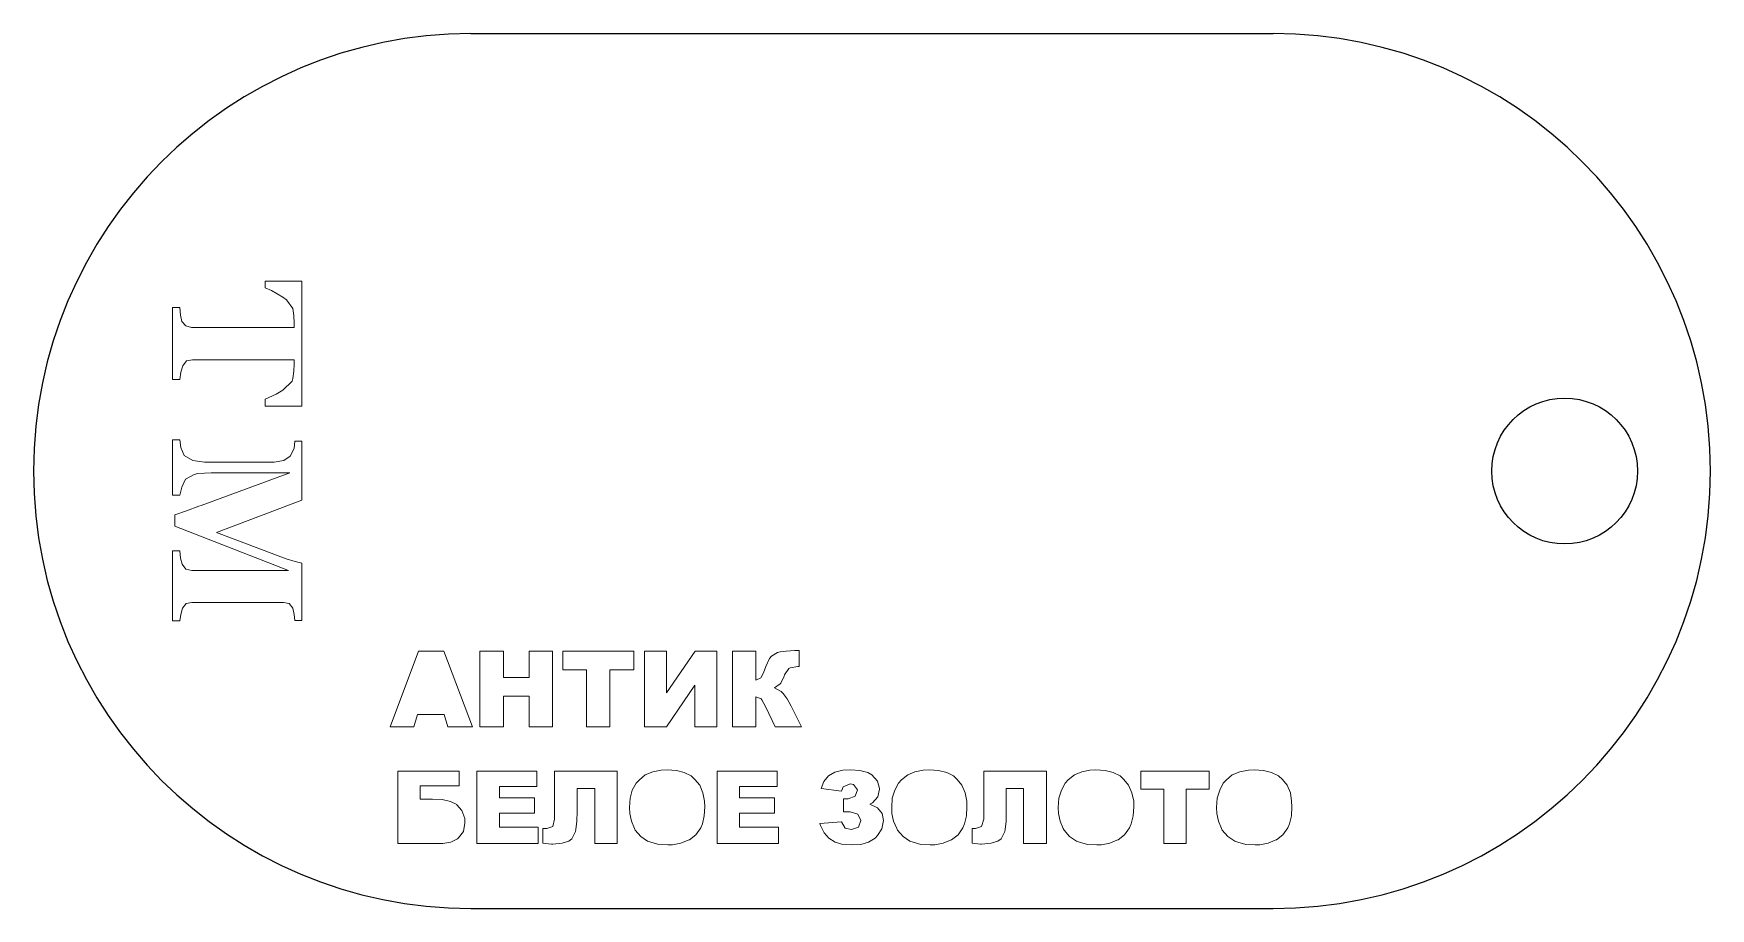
# Model space of a CAD drawing. Header units: millimetres. Extents: x 20 to 135, y 80 to 140.
import ezdxf

# ---------------------------------------------------------------- set-up
doc = ezdxf.new("R2010")
doc.units = ezdxf.units.MM

msp = doc.modelspace()

# ---------------------------------------------------------------- linework, layer by layer
for p, q in [((50.34, 140.4), (105.34, 140.4)), ((50.34, 80.4), (105.34, 80.4))]:
    msp.add_line(p, q)
at = {"color": 7, "lineweight": 0}
for p, q in [((38.75, 123.43), (36.23, 123.43)), ((36.23, 123.43), (36.23, 122.97)), ((38.75, 114.85), (38.75, 123.43)), ((36.23, 122.97), (36.67, 122.79)), ((36.67, 122.79), (37.44, 122.32)), ((37.44, 122.32), (37.69, 122.14)), ((37.69, 122.14), (38.13, 121.55)), ((30.37, 121.61), (29.88, 121.61)), ((29.88, 121.61), (29.88, 116.67)), ((30.42, 121.09), (30.37, 121.61)), ((30.5, 120.65), (30.42, 121.09)), ((38.13, 121.55), (38.18, 121.07)), ((38.18, 121.07), (38.21, 120.55)), ((30.78, 120.35), (30.5, 120.65)), ((31.17, 120.24), (30.78, 120.35)), ((38.21, 120.24), (31.17, 120.24)), ((38.21, 120.55), (38.21, 120.24)), ((30.45, 117.19), (30.58, 117.62)), ((30.58, 117.62), (30.83, 117.96)), ((30.83, 117.96), (31.24, 118.03)), ((31.24, 118.03), (38.21, 118.03)), ((38.21, 117.75), (38.18, 117.24)), ((38.21, 118.03), (38.21, 117.75)), ((29.88, 116.67), (30.37, 116.67)), ((30.37, 116.67), (30.45, 117.19)), ((38.08, 116.57), (37.44, 115.95)), ((38.13, 116.75), (38.08, 116.57)), ((38.18, 117.24), (38.13, 116.75)), ((36.97, 115.67), (36.23, 115.34)), ((36.23, 115.34), (36.23, 114.85)), ((37.44, 115.95), (36.97, 115.67)), ((36.23, 114.85), (38.75, 114.85)), ((30.37, 112.54), (29.88, 112.54)), ((29.88, 112.54), (29.88, 108.74)), ((30.45, 112.02), (30.37, 112.54)), ((30.68, 111.46), (30.45, 112.02)), ((38.21, 111.95), (37.95, 111.43)), ((38.26, 112.46), (38.21, 111.95)), ((38.75, 112.46), (38.26, 112.46)), ((38.75, 108.4), (38.75, 112.46)), ((31.27, 111.12), (30.68, 111.46)), ((32.07, 111.02), (31.27, 111.12)), ((32.45, 111.02), (32.07, 111.02)), ((36.85, 111.02), (32.45, 111.02)), ((37.51, 111.12), (36.85, 111.02)), ((37.95, 111.43), (37.51, 111.12)), ((30.37, 108.74), (30.5, 109.3)), ((30.5, 109.3), (30.76, 109.84)), ((30.76, 109.84), (31.35, 110.17)), ((31.35, 110.17), (31.6, 110.23)), ((31.6, 110.23), (32.53, 110.28)), ((37.92, 110.28), (31.84, 108.04)), ((32.53, 110.28), (37.92, 110.28)), ((29.88, 108.74), (30.37, 108.74)), ((32.89, 106.19), (38.75, 108.4)), ((30.83, 107.68), (30.04, 107.4)), ((30.04, 107.4), (30.04, 106.63)), ((31.68, 107.99), (30.83, 107.68)), ((30.83, 107.68), (30.83, 107.68)), ((31.84, 108.04), (31.68, 107.99)), ((30.04, 106.63), (37.82, 103.57)), ((37.67, 104.37), (32.89, 106.19)), ((30.37, 104.93), (29.88, 104.93)), ((29.88, 104.93), (29.88, 100.13)), ((30.42, 104.42), (30.37, 104.93)), ((30.53, 104.01), (30.42, 104.42)), ((30.78, 103.67), (30.53, 104.01)), ((31.19, 103.57), (30.78, 103.67)), ((37.82, 103.57), (31.19, 103.57)), ((38.28, 104.19), (37.67, 104.37)), ((38.75, 104.09), (38.28, 104.19)), ((38.75, 100.16), (38.75, 104.09)), ((30.55, 101), (30.81, 101.31)), ((30.81, 101.31), (31.19, 101.39)), ((31.19, 101.39), (37.49, 101.39)), ((37.49, 101.39), (37.87, 101.31)), ((37.87, 101.31), (38.13, 101)), ((29.88, 100.13), (30.37, 100.13)), ((30.37, 100.13), (30.45, 100.57)), ((30.45, 100.57), (30.55, 101)), ((38.13, 101), (38.21, 100.57)), ((38.21, 100.57), (38.26, 100.16)), ((38.26, 100.16), (38.75, 100.16)), ((46.74, 98.06), (44.79, 92.86)), ((48.48, 98.06), (46.74, 98.06)), ((50.44, 92.86), (48.48, 98.06)), ((52.56, 98.06), (50.95, 98.06)), ((50.95, 98.06), (50.95, 92.86)), ((52.56, 96.25), (52.56, 98.06)), ((55.93, 98.06), (54.32, 98.06)), ((54.32, 98.06), (54.32, 96.25)), ((55.93, 92.86), (55.93, 98.06)), ((61.51, 98.06), (56.63, 98.06)), ((56.63, 98.06), (56.63, 96.78)), ((61.51, 96.78), (61.51, 98.06)), ((63.75, 98.06), (62.23, 98.06)), ((62.23, 98.06), (62.23, 92.86)), ((65.71, 98.06), (63.75, 95.18)), ((63.75, 95.18), (63.75, 98.06)), ((67.21, 98.06), (65.71, 98.06)), ((67.21, 92.86), (67.21, 98.06)), ((69.88, 98.06), (68.27, 98.06)), ((68.27, 98.06), (68.27, 92.86)), ((69.88, 96.06), (69.88, 98.06)), ((71.37, 97.96), (70.94, 97.7)), ((71.54, 98.01), (71.37, 97.96)), ((71.95, 98.06), (71.54, 98.01)), ((72.55, 98.09), (71.95, 98.06)), ((72.84, 98.09), (72.55, 98.09)), ((72.84, 97), (72.84, 98.09)), ((56.63, 96.78), (58.26, 96.78)), ((58.26, 96.78), (58.26, 92.86)), ((59.87, 92.86), (59.87, 96.78)), ((59.87, 96.78), (61.51, 96.78)), ((70.57, 97), (70.4, 96.57)), ((70.82, 97.55), (70.57, 97)), ((70.94, 97.7), (70.82, 97.55)), ((71.85, 96.42), (72.14, 96.85)), ((72.14, 96.85), (72.23, 96.9)), ((72.23, 96.9), (72.76, 97)), ((72.76, 97), (72.84, 97)), ((54.32, 96.25), (52.56, 96.25)), ((63.75, 92.86), (65.69, 95.72)), ((65.69, 95.72), (65.69, 92.86)), ((70.21, 96.21), (69.88, 96.06)), ((70.4, 96.57), (70.21, 96.21)), ((71.15, 95.54), (71.54, 95.82)), ((71.61, 95.29), (71.15, 95.54)), ((71.54, 95.82), (71.58, 95.85)), ((71.58, 95.85), (71.82, 96.33)), ((71.82, 96.33), (71.85, 96.42)), ((52.56, 92.86), (52.56, 94.96)), ((52.56, 94.96), (54.32, 94.96)), ((54.32, 94.96), (54.32, 92.86)), ((69.88, 94.91), (70.23, 94.79)), ((69.88, 92.86), (69.88, 94.91)), ((70.23, 94.79), (70.28, 94.72)), ((70.28, 94.72), (70.57, 94.21)), ((71.75, 95.15), (71.61, 95.29)), ((72.02, 94.77), (71.75, 95.15)), ((72.3, 94.28), (72.02, 94.77)), ((46.41, 92.86), (46.67, 93.71)), ((46.67, 93.71), (48.5, 93.71)), ((48.5, 93.71), (48.76, 92.86)), ((70.57, 94.21), (71.2, 92.86)), ((73, 92.86), (72.3, 94.28)), ((44.79, 92.86), (46.41, 92.86)), ((48.76, 92.86), (50.44, 92.86)), ((50.95, 92.86), (52.56, 92.86)), ((54.32, 92.86), (55.93, 92.86)), ((58.26, 92.86), (59.87, 92.86)), ((62.23, 92.86), (63.75, 92.86)), ((65.69, 92.86), (67.21, 92.86)), ((68.27, 92.86), (69.88, 92.86)), ((71.2, 92.86), (73, 92.86)), ((49.54, 89.83), (45.33, 89.83)), ((45.33, 89.83), (45.33, 84.85)), ((49.54, 88.82), (49.54, 89.83)), ((54.86, 89.83), (50.75, 89.83)), ((50.75, 89.83), (50.75, 84.85)), ((54.86, 88.77), (54.86, 89.83)), ((60.37, 89.83), (56.07, 89.83)), ((56.07, 89.83), (56.07, 86.52)), ((60.37, 84.85), (60.37, 89.83)), ((62.81, 89.77), (62.29, 89.57)), ((63.39, 89.89), (62.81, 89.77)), ((63.79, 89.92), (63.39, 89.89)), ((64.43, 89.86), (63.79, 89.92)), ((64.97, 89.72), (64.43, 89.86)), ((65.43, 89.49), (64.97, 89.72)), ((71.34, 89.83), (67.22, 89.83)), ((67.22, 89.83), (67.22, 84.85)), ((71.34, 88.77), (71.34, 89.83)), ((75.28, 89.74), (74.85, 89.49)), ((75.83, 89.89), (75.28, 89.74)), ((76.38, 89.92), (75.83, 89.89)), ((77.01, 89.86), (76.38, 89.92)), ((77.56, 89.72), (77.01, 89.86)), ((77.82, 89.57), (77.56, 89.72)), ((80.78, 89.77), (80.29, 89.57)), ((81.36, 89.89), (80.78, 89.77)), ((81.76, 89.92), (81.36, 89.89)), ((82.4, 89.86), (81.76, 89.92)), ((82.97, 89.72), (82.4, 89.86)), ((83.43, 89.49), (82.97, 89.72)), ((89.8, 89.83), (85.51, 89.83)), ((85.51, 89.83), (85.51, 86.52)), ((89.8, 84.85), (89.8, 89.83)), ((92.22, 89.77), (91.73, 89.57)), ((92.79, 89.89), (92.22, 89.77)), ((93.19, 89.92), (92.79, 89.89)), ((93.83, 89.86), (93.19, 89.92)), ((94.37, 89.72), (93.83, 89.86)), ((94.86, 89.49), (94.37, 89.72)), ((100.97, 89.83), (96.28, 89.83)), ((96.28, 89.83), (96.28, 88.59)), ((100.97, 88.59), (100.97, 89.83)), ((103.07, 89.77), (102.55, 89.57)), ((103.65, 89.89), (103.07, 89.77)), ((104.05, 89.92), (103.65, 89.89)), ((104.68, 89.86), (104.05, 89.92)), ((105.23, 89.72), (104.68, 89.86)), ((105.72, 89.49), (105.23, 89.72)), ((46.86, 87.9), (46.86, 88.82)), ((46.86, 88.82), (49.54, 88.82)), ((52.3, 87.99), (52.3, 88.77)), ((52.3, 88.77), (54.86, 88.77)), ((57.63, 87.07), (57.63, 88.62)), ((57.63, 88.62), (58.84, 88.62)), ((58.84, 88.62), (58.84, 84.85)), ((61.66, 89), (61.4, 88.51)), ((61.89, 89.23), (61.66, 89)), ((62.29, 89.57), (61.89, 89.23)), ((65.69, 89.25), (65.43, 89.49)), ((66.04, 88.85), (65.69, 89.25)), ((66.24, 88.33), (66.04, 88.85)), ((68.75, 87.99), (68.75, 88.77)), ((68.75, 88.77), (71.34, 88.77)), ((74.53, 89.11), (74.36, 88.62)), ((74.36, 88.62), (75.74, 88.45)), ((74.85, 89.49), (74.53, 89.11)), ((75.74, 88.45), (75.86, 88.74)), ((75.86, 88.74), (76.35, 88.94)), ((76.35, 88.94), (76.58, 88.91)), ((76.58, 88.91), (76.84, 88.54)), ((78.22, 89.14), (77.82, 89.57)), ((78.36, 88.62), (78.22, 89.14)), ((78.25, 88.05), (78.36, 88.59)), ((78.36, 88.59), (78.36, 88.62)), ((79.66, 89), (79.4, 88.51)), ((79.86, 89.23), (79.66, 89)), ((80.29, 89.57), (79.86, 89.23)), ((83.69, 89.25), (83.43, 89.49)), ((84.01, 88.85), (83.69, 89.25)), ((84.24, 88.33), (84.01, 88.85)), ((87.03, 87.07), (87.03, 88.62)), ((87.03, 88.62), (88.24, 88.62)), ((88.24, 88.62), (88.24, 84.85)), ((91.09, 89), (90.83, 88.51)), ((91.29, 89.23), (91.09, 89)), ((91.73, 89.57), (91.29, 89.23)), ((95.12, 89.25), (94.86, 89.49)), ((95.44, 88.85), (95.12, 89.25)), ((95.67, 88.33), (95.44, 88.85)), ((96.28, 88.59), (97.86, 88.59)), ((97.86, 88.59), (97.86, 84.85)), ((99.39, 84.85), (99.39, 88.59)), ((99.39, 88.59), (100.97, 88.59)), ((101.92, 89), (101.69, 88.51)), ((102.15, 89.23), (101.92, 89)), ((102.55, 89.57), (102.15, 89.23)), ((105.98, 89.25), (105.72, 89.49)), ((106.3, 88.85), (105.98, 89.25)), ((106.53, 88.33), (106.3, 88.85)), ((47.69, 87.9), (46.86, 87.9)), ((48.36, 87.87), (47.69, 87.9)), ((48.93, 87.73), (48.36, 87.87)), ((49.36, 87.53), (48.93, 87.73)), ((49.36, 87.5), (49.36, 87.53)), ((49.71, 87.12), (49.36, 87.5)), ((54.69, 87.99), (52.3, 87.99)), ((54.69, 86.95), (54.69, 87.99)), ((61.26, 87.96), (61.2, 87.33)), ((61.4, 88.51), (61.26, 87.96)), ((66.36, 87.76), (66.24, 88.33)), ((66.38, 87.38), (66.36, 87.76)), ((71.16, 87.99), (68.75, 87.99)), ((71.16, 86.95), (71.16, 87.99)), ((76.2, 87.93), (75.89, 87.93)), ((75.89, 87.93), (75.89, 87.04)), ((76.69, 88.1), (76.2, 87.93)), ((76.84, 88.54), (76.69, 88.1)), ((77.7, 87.56), (77.87, 87.64)), ((78.22, 87.3), (77.7, 87.56)), ((77.87, 87.64), (78.25, 88.05)), ((79.23, 87.96), (79.2, 87.33)), ((79.4, 88.51), (79.23, 87.96)), ((84.35, 87.76), (84.24, 88.33)), ((84.35, 87.38), (84.35, 87.76)), ((90.66, 87.96), (90.6, 87.33)), ((90.83, 88.51), (90.66, 87.96)), ((95.79, 87.76), (95.67, 88.33)), ((95.79, 87.38), (95.79, 87.76)), ((101.52, 87.96), (101.46, 87.33)), ((101.69, 88.51), (101.52, 87.96)), ((106.61, 87.76), (106.53, 88.33)), ((106.64, 87.38), (106.61, 87.76)), ((49.91, 86.58), (49.71, 87.12)), ((49.83, 85.68), (49.91, 86.26)), ((49.91, 86.26), (49.91, 86.58)), ((52.3, 85.97), (52.3, 86.95)), ((52.3, 86.95), (54.69, 86.95)), ((56.07, 86.52), (55.96, 86.03)), ((57.54, 85.83), (57.6, 86.38)), ((57.6, 86.38), (57.63, 87.07)), ((61.2, 87.33), (61.23, 86.92)), ((61.23, 86.92), (61.34, 86.38)), ((61.34, 86.38), (61.55, 85.89)), ((66.21, 86.2), (66.33, 86.75)), ((66.33, 86.75), (66.38, 87.38)), ((68.75, 85.97), (68.75, 86.95)), ((68.75, 86.95), (71.16, 86.95)), ((75.74, 86.35), (74.27, 86.23)), ((76, 85.91), (75.74, 86.35)), ((75.89, 87.04), (76.29, 87.04)), ((76.29, 87.04), (76.35, 87.04)), ((76.35, 87.04), (76.87, 86.86)), ((76.87, 86.86), (77.07, 86.43)), ((77.07, 86.43), (76.92, 85.97)), ((78.54, 86.92), (78.22, 87.3)), ((78.51, 85.86), (78.62, 86.43)), ((78.62, 86.43), (78.54, 86.92)), ((79.2, 87.33), (79.2, 86.92)), ((79.2, 86.92), (79.31, 86.38)), ((79.31, 86.38), (79.54, 85.89)), ((84.18, 86.2), (84.32, 86.75)), ((84.32, 86.75), (84.35, 87.38)), ((85.51, 86.52), (85.36, 86.03)), ((86.97, 85.83), (87.03, 86.38)), ((87.03, 86.38), (87.03, 87.07)), ((90.6, 87.33), (90.63, 86.92)), ((90.63, 86.92), (90.75, 86.38)), ((90.75, 86.38), (90.95, 85.89)), ((95.61, 86.2), (95.76, 86.75)), ((95.76, 86.75), (95.79, 87.38)), ((101.46, 87.33), (101.49, 86.92)), ((101.49, 86.92), (101.6, 86.38)), ((101.6, 86.38), (101.8, 85.89)), ((106.47, 86.2), (106.61, 86.75)), ((106.61, 86.75), (106.64, 87.38)), ((48.96, 84.96), (49.42, 85.19)), ((49.42, 85.19), (49.48, 85.25)), ((49.48, 85.25), (49.83, 85.68)), ((54.95, 85.97), (52.3, 85.97)), ((54.95, 84.85), (54.95, 85.97)), ((55.53, 85.89), (55.27, 85.89)), ((55.27, 85.89), (55.27, 84.88)), ((55.96, 86.03), (55.53, 85.89)), ((57.05, 85.02), (57.26, 85.17)), ((57.26, 85.17), (57.51, 85.68)), ((57.51, 85.68), (57.54, 85.83)), ((61.55, 85.89), (61.6, 85.77)), ((61.6, 85.77), (61.98, 85.34)), ((61.98, 85.34), (62.44, 85.02)), ((65.23, 85.08), (65.32, 85.11)), ((65.32, 85.11), (65.75, 85.45)), ((65.75, 85.45), (66.1, 85.94)), ((66.1, 85.94), (66.21, 86.2)), ((71.42, 85.97), (68.75, 85.97)), ((71.42, 84.85), (71.42, 85.97)), ((74.27, 86.23), (74.3, 86.09)), ((74.3, 86.09), (74.56, 85.6)), ((74.56, 85.6), (74.88, 85.22)), ((74.88, 85.22), (75.31, 84.96)), ((76.43, 85.83), (76, 85.91)), ((76.92, 85.97), (76.43, 85.83)), ((77.61, 84.96), (78.05, 85.22)), ((78.05, 85.22), (78.22, 85.4)), ((78.22, 85.4), (78.51, 85.86)), ((79.54, 85.89), (79.6, 85.77)), ((79.6, 85.77), (79.98, 85.34)), ((79.98, 85.34), (80.44, 85.02)), ((83.23, 85.08), (83.29, 85.11)), ((83.29, 85.11), (83.75, 85.45)), ((83.75, 85.45), (84.07, 85.94)), ((84.07, 85.94), (84.18, 86.2)), ((84.93, 85.89), (84.7, 85.89)), ((84.7, 85.89), (84.7, 84.88)), ((85.36, 86.03), (84.93, 85.89)), ((86.46, 85.02), (86.69, 85.17)), ((86.69, 85.17), (86.95, 85.68)), ((86.95, 85.68), (86.97, 85.83)), ((90.95, 85.89), (91.01, 85.77)), ((91.01, 85.77), (91.38, 85.34)), ((91.38, 85.34), (91.87, 85.02)), ((94.63, 85.08), (94.72, 85.11)), ((94.72, 85.11), (95.15, 85.45)), ((95.15, 85.45), (95.5, 85.94)), ((95.5, 85.94), (95.61, 86.2)), ((101.8, 85.89), (101.86, 85.77)), ((101.86, 85.77), (102.24, 85.34)), ((102.24, 85.34), (102.73, 85.02)), ((105.49, 85.08), (105.58, 85.11)), ((105.58, 85.11), (106.01, 85.45)), ((106.01, 85.45), (106.35, 85.94)), ((106.35, 85.94), (106.47, 86.2)), ((45.33, 84.85), (47.98, 84.85)), ((47.98, 84.85), (48.41, 84.85)), ((48.41, 84.85), (48.96, 84.96)), ((50.75, 84.85), (54.95, 84.85)), ((55.27, 84.88), (55.87, 84.82)), ((55.87, 84.82), (55.96, 84.82)), ((55.96, 84.82), (56.59, 84.88)), ((56.59, 84.88), (57.05, 85.02)), ((58.84, 84.85), (60.37, 84.85)), ((62.44, 85.02), (62.67, 84.94)), ((62.67, 84.94), (63.22, 84.79)), ((63.22, 84.79), (63.85, 84.76)), ((63.85, 84.76), (64.17, 84.76)), ((64.17, 84.76), (64.74, 84.88)), ((64.74, 84.88), (65.23, 85.08)), ((67.22, 84.85), (71.42, 84.85)), ((75.31, 84.96), (75.83, 84.79)), ((75.83, 84.79), (76.46, 84.76)), ((76.46, 84.76), (77.07, 84.79)), ((77.07, 84.79), (77.61, 84.96)), ((80.44, 85.02), (80.67, 84.94)), ((80.67, 84.94), (81.19, 84.79)), ((81.19, 84.79), (81.82, 84.76)), ((81.82, 84.76), (82.14, 84.76)), ((82.14, 84.76), (82.71, 84.88)), ((82.71, 84.88), (83.23, 85.08)), ((84.7, 84.88), (85.27, 84.82)), ((85.27, 84.82), (85.36, 84.82)), ((85.36, 84.82), (86.02, 84.88)), ((86.02, 84.88), (86.46, 85.02)), ((88.24, 84.85), (89.8, 84.85)), ((91.87, 85.02), (92.07, 84.94)), ((92.07, 84.94), (92.62, 84.79)), ((92.62, 84.79), (93.25, 84.76)), ((93.25, 84.76), (93.57, 84.76)), ((93.57, 84.76), (94.14, 84.88)), ((94.14, 84.88), (94.63, 85.08)), ((97.86, 84.85), (99.39, 84.85)), ((102.73, 85.02), (102.93, 84.94)), ((102.93, 84.94), (103.47, 84.79)), ((103.47, 84.79), (104.11, 84.76)), ((104.11, 84.76), (104.43, 84.76)), ((104.43, 84.76), (105, 84.88)), ((105, 84.88), (105.49, 85.08))]:
    msp.add_line(p, q, dxfattribs=at)
msp.add_circle((125.34, 110.4), 5)
for centre, start, end in [((50.34, 110.4), 90, 270), ((105.34, 110.4), 270, 90)]:
    msp.add_arc(centre, 30, start, end)

doc.saveas('drawing.dxf')
